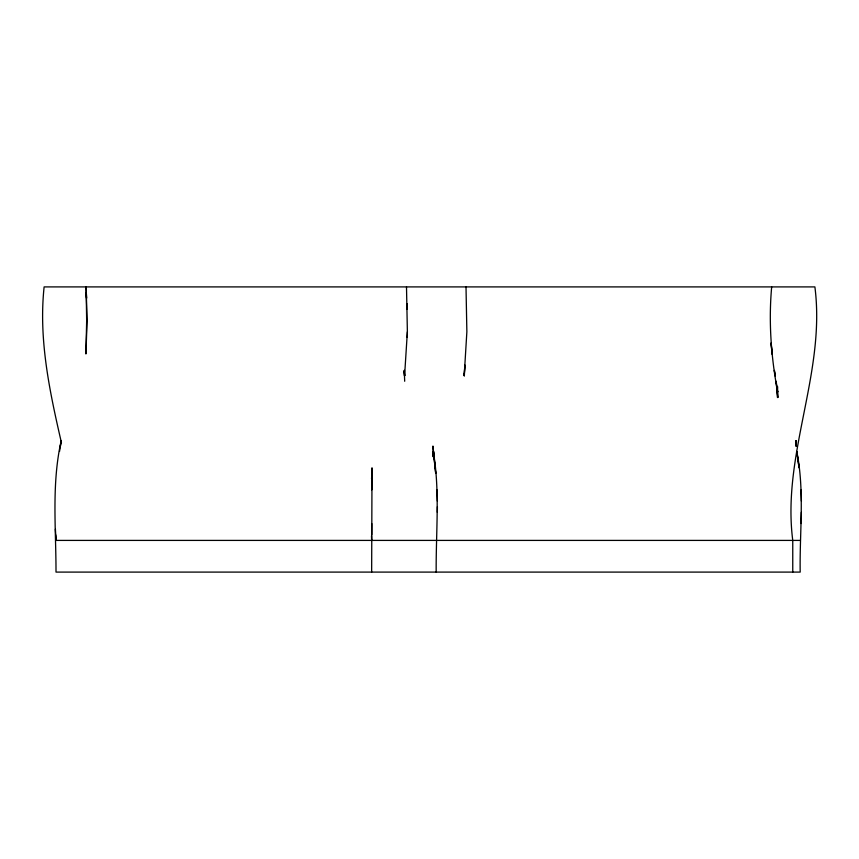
<?xml version="1.0" encoding="UTF-8"?>
<svg xmlns="http://www.w3.org/2000/svg" width="859" height="859" viewBox="0 0 859 859"><rect width="100%" height="100%" fill="white"/><g stroke="black" fill="none" stroke-linecap="round" stroke-linejoin="round"><path stroke-width="1.29" d="M796.121 446.046L795.67 440.624M371.657 572.094L372.011 467.844L371.679 489.941L371.711 484.379M371.754 523.539L371.732 534.781M436.179 572.094C435.867 531.882 440.087 491.412 433.29 451.469L435.706 473.33L432.947 446.046L433.451 456.913L433.548 451.469L433.376 455.828M59.529 451.469L61.214 440.624C51.465 483.907 56.05 528.253 56.007 572.094L800.191 572.094C799.514 531.914 804.765 491.284 796.765 451.469L799.074 467.844L796.808 451.469M437.338 512.308L437.403 506.692M404.471 370.401L404.578 375.845L407.37 331.799L406.5 286.906M777.631 386.69L777.535 397.492L776.128 381.267L777.685 392.091C771.167 357.441 768.472 322.093 771.672 286.906M801.361 512.308L801.039 523.539M407.187 337.372L407.37 331.799M371.614 478.85L371.84 473.33L371.56 478.85M60.42 446.046L61.204 440.624M55.406 529.165L56.039 540.408L436.179 540.408M437.392 540.408L792.266 540.408M61.451 442.793C49.704 391.715 38.462 339.649 44.12 286.906L814.89 286.906C825.982 372.946 781.669 454.368 792.76 540.408L800.191 540.408M404.181 371.485L404.578 375.845L404.267 370.401L404.686 381.267M55.685 534.781L56.007 540.408M466.007 286.906L466.867 331.799L464.193 375.845L464.848 364.946L464.343 375.845L464.289 373.665M437.263 495.514L437.027 489.941L437.381 501.098M801.06 489.941L801.393 501.098M371.496 535.909L371.657 540.408M792.76 540.408L792.76 572.094M86.662 320.622L85.911 353.983L87.103 320.622L86.104 286.906L86.662 320.622M433.419 451.469L433.387 456.913L433.419 451.469M775.237 375.845L774.378 370.401L775.194 375.845M777.513 392.091L776.923 386.69L777.513 392.091M772.091 353.983L771.092 342.934L772.048 353.983M777.76 397.492L777.384 392.091L777.76 397.492M86.566 298.148L86.319 292.532L86.544 298.148M407.316 309.39L407.145 303.775L407.306 309.39M796.175 446.046L796.035 440.624L796.132 446.046"/></g></svg>
